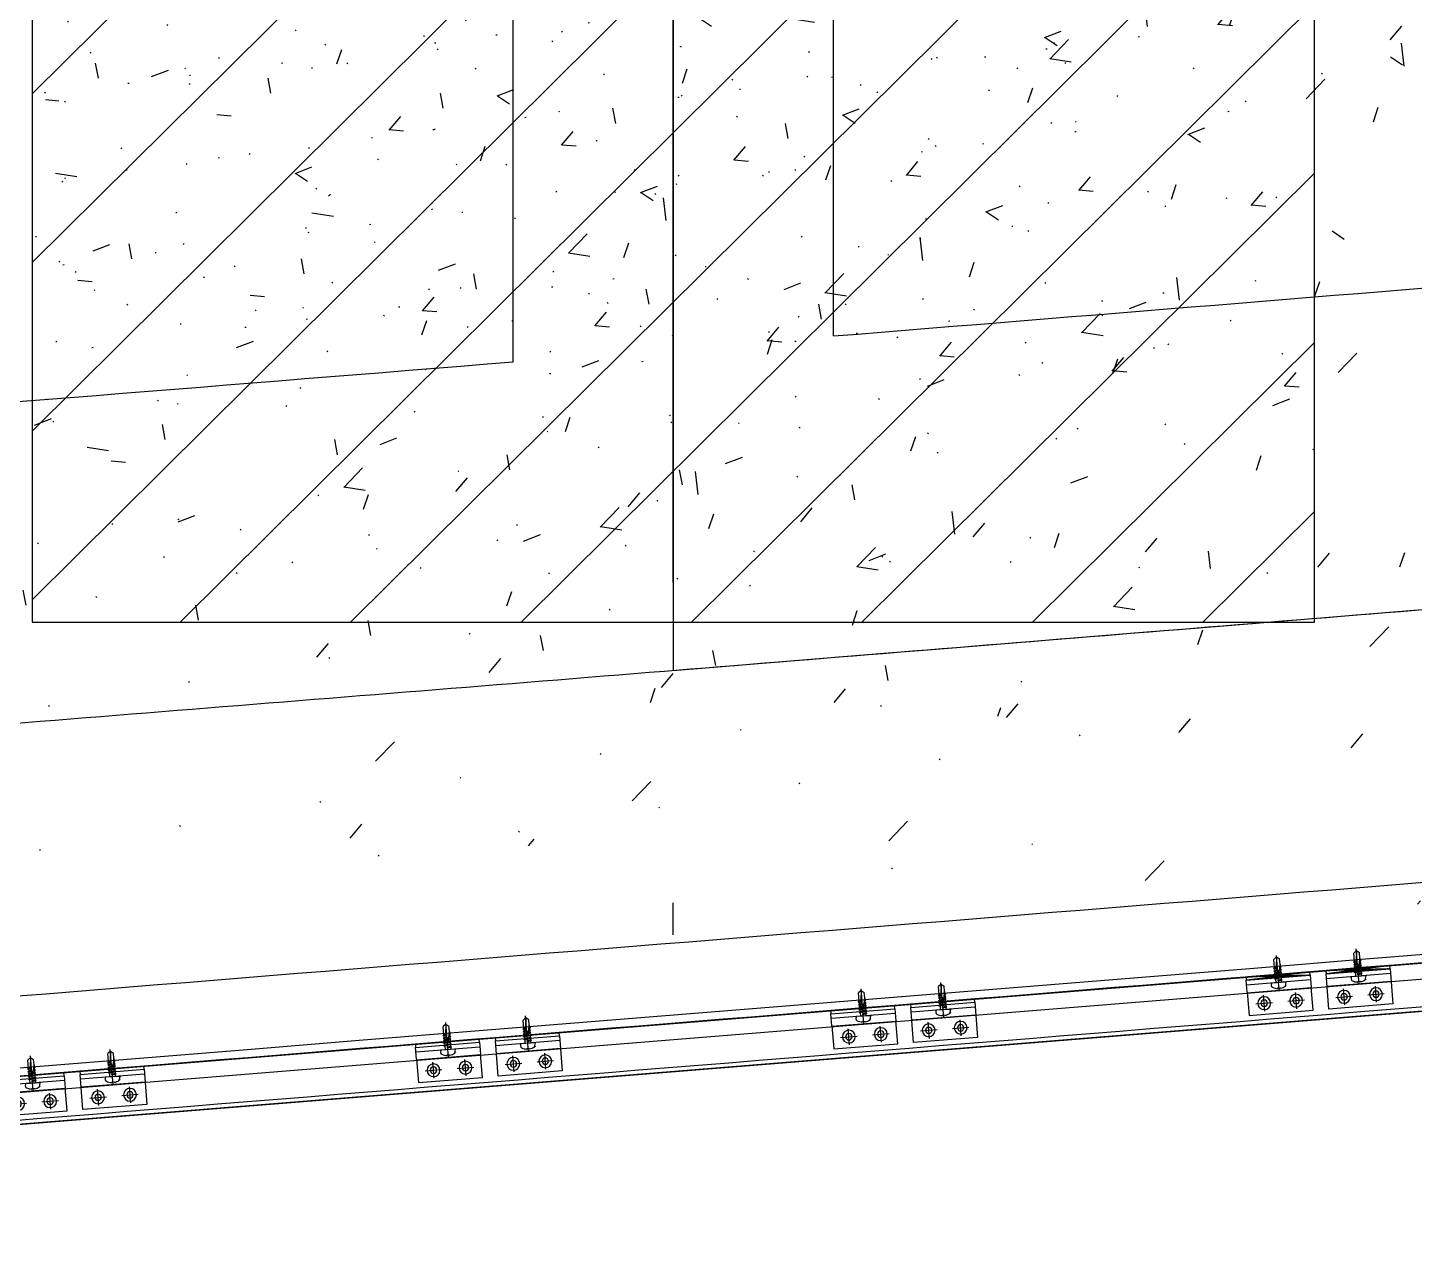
# Model space of a CAD drawing. Header units: inches. Extents: x 0 to 1813292486, y 0 to 3473589894.
# Drawn here: x 600642183 to 600643048, y 3473202013 to 3473202774 of the extents above; entities that cross this region are included whole.
import ezdxf

# ---------------------------------------------------------------- set-up
doc = ezdxf.new("R2010")
doc.units = ezdxf.units.IN
doc.header["$LTSCALE"] = 1000
doc.header["$MEASUREMENT"] = 0
for name, pattern in [('AX-MALL-GIRD-200$0$DOTE', [2.4200000000000004, 2, -0.2, 0.02, -0.2]), ('AX-MALL-WALL-P02-QT$0$CENTER', [2, 1.25, -0.25, 0.25, -0.25]), ('AX-MALL-WALL-P02-QT$0$DASHED', [0.75, 0.5, -0.25]), ('AX-MALL-WALL-P02-QT$0$HIDDEN', [0.375, 0.25, -0.125]), ('AX-MALL-WALL-P02-QT$0$HIDDENX2', [0.75, 0.5, -0.25])]:
    doc.linetypes.add(name, pattern=pattern)
for name, color, linetype in [('A-Anno-Note', 241, 'Continuous'), ('AX-MALL-DIM-P02$0$A-Detl-Thin', 131, 'Continuous'), ('AX-MALL-GIRD-200$0$A-Grid', 222, 'AX-MALL-GIRD-200$0$DOTE'), ('AX-MALL-P02-200$0$A-Anno-Note', 241, 'Continuous'), ('AX-MALL-WALL-P02$0$A-Anno-Note', 241, 'Continuous'), ('AX-MALL-WALL-P02-QT$0$A-Anno-Note', 241, 'Continuous'), ('AX-MALL-WALL-P02-QT$0$A-Detl-Fine', 152, 'Continuous'), ('AX-MALL-WALL-P02-QT$0$A-Detl-Patt', 8, 'Continuous'), ('AX-MALL-WALL-P02-QT$0$A-Detl-Thin', 131, 'Continuous'), ('AX-MALL-WALL-P02-QT$0$A-Wall', 2, 'Continuous'), ('AX-MALL-WALL-P02-QT$0$A-Wall-Patt', 13, 'Continuous'), ('AX-MALL-WALL-P02-QT$0$A-Wind', 4, 'Continuous'), ('AX-MALL-WALL-P02-QT$0$AP', 3, 'Continuous'), ('AX-MALL-WALL-P02-QT$0$C18', 4, 'AX-MALL-WALL-P02-QT$0$CENTER'), ('AX-MALL-WALL-P02-QT$0$DASH', 8, 'AX-MALL-WALL-P02-QT$0$DASHED'), ('AX-MALL-WALL-P02-QT$0$L18', 6, 'Continuous'), ('AX-MALL-WALL-P02-QT$0$PJ', 96, 'Continuous'), ('AX-MALL-WALL-P02-QT$0$STSF', 2, 'Continuous'), ('AX-MALL-WALL-P02-QT$0$tc', 4, 'Continuous'), ('AX-MALL-WALL-P02-QT$0$WZ', 2, 'Continuous'), ('AX-MALL-WALL-P02-QT$0$XX', 6, 'AX-MALL-WALL-P02-QT$0$HIDDEN'), ('AX-MALL-WALL-P02-QT$0$zx', 1, 'AX-MALL-WALL-P02-QT$0$CENTER'), ('AX-MALL-WALL-P02-QT$0$尺寸标注', 8, 'Continuous'), ('AX-MALL-WORD-P02$0$A-Spac-Iden', 231, 'Continuous'), ('AX-MALL-ZTKD-P02$0$A-Anno-Note', 241, 'Continuous'), ('SX-MALL-WALL-R-BZ$0$S-COLU', 30, 'Continuous'), ('SX-MALL-WALL-R-BZ$0$S-PATT-WALL', 83, 'Continuous')]:
    doc.layers.add(name, color=color, linetype=linetype)
pattern_1 = [(45, (0, 359.0227), (-353.55353201463, 353.55353201463), [])]

# ---------------------------------------------------------------- blocks, each defined once
blk = doc.blocks.new('AX-MALL-WORD-P02')
at = {"layer": 'AX-MALL-WORD-P02$0$A-Spac-Iden'}
blk.add_lwpolyline([(600438511.5793036, 3473040906.707072, 0.00195142182288029), (600442571.605883, 3473039774.065031), (600445744.5540994, 3473048291.375883), (600441808.7838886, 3473049757.56578)], format="xyb", close=True, dxfattribs=at)
blk = doc.blocks.new('AX-MALL-GIRD-200')
at = {"layer": 'AX-MALL-GIRD-200$0$A-Grid'}
blk.add_line((600435151.5243309, 3473031887.135766), (600473881.0632799, 3473135850.862847), dxfattribs=at)
blk = doc.blocks.new('AX-MALL-WALL-P02-QT$0$tj')
at = {"layer": 'AX-MALL-WALL-P02-QT$0$A-Detl-Patt'}
h = blk.add_hatch(dxfattribs=at)
h.set_pattern_fill('STEEL', color=256, scale=100.0000000000001, angle=50.43183869082386)
h.set_pattern_definition([(75.00000000004839, (-14278.19445574284, 156289.8254051208), (-153.3407249234246, 41.08752340989569), []), (75.00000000004839, (-14317.88195610046, 156358.5661673546), (-153.3407249234246, 41.08752340989569), [])])
edge = h.paths.add_edge_path()
edge.add_arc((274302.9537697641, 370915.3693751197), 354853.2281302969, 270.9601093956941, 275.9513128638887)
edge.add_line((311095.3180618286, 17974.67259407043), (323404.2928284407, 17664.898229599))
edge.add_arc((337498.5854798314, -5423.033113246463), 27049.98445535583, 84.4296474408203, 121.40245730350341, ccw=False)
edge.add_line((340124.270958662, 21499.21483898163), (352435.6233639717, 23411.5238032341))
edge.add_line((352435.6233639717, 23411.5238032341), (352460.3320846558, 23263.57286787033))
edge.add_arc((262948.9762239404, 558936.3422532297), 543099.989586636, 279.486523026639, 288.5053300047131)
edge.add_line((435325.042740941, 43917.80823612213), (435185.9318172932, 44187.60760259628))
edge.add_arc((262948.9762341097, 558936.342259489), 542799.9895904897, 279.51816553668203, 288.50044427399206, ccw=False)
edge.add_line((352706.5441896915, 23608.95860147476), (352681.7270303965, 23756.88773488998))
edge.add_line((352681.7270303965, 23756.88773488998), (340117.7681742907, 21803.84383869171))
edge.add_arc((337510.0970116529, -5455.006554111635), 27383.29552171703, 84.53552636432372, 121.2026843873002)
edge.add_line((323323.7129554749, 17967.02113437653), (311085.7617697716, 18275.00808191299))
edge.add_arc((274273.8104503512, 371474.5356685471), 355112.6948552598, 270.96411062040687, 275.9501261722048, ccw=False)
edge.add_line((280248.9759351015, 16412.11376953125), (280248.9759185314, 16111.96136569977))
blk = doc.blocks.new('SX-MALL-WALL-R-BZ')
at = {"layer": 'SX-MALL-WALL-R-BZ$0$S-PATT-WALL'}
h = blk.add_hatch(dxfattribs=at)
h.set_pattern_fill('钢筋混凝土', color=256, scale=15, pattern_type=2)
h.set_pattern_definition([(24.56816130816271, (600578611.2237192, 3473080110.365553), (-31.18316059493327, 68.21004687955141), []), (29.56816130816269, (600578611.2237192, 3473080110.365553), (97.53445421719282, -46.37920051396389), [11.25, -123.75]), (334.5681613081628, (600578611.2237192, 3473080110.365553), (19.88439777927527, 112.9961142827297), [9, -99]), (80.01956130816268, (600578619.3515904, 3473080106.50062), (117.4189029658641, 66.61682168402376), [9.5610285, -105.1713168]), (25.75236130816271, (600578621.6965042, 3473080138.478197), (141.3476152528434, -79.15081592627133), [16.875, -185.625]), (76.20376130816268, (600578633.4754679, 3473080131.882288), (182.3878362876093, 87.98253897351975), [14.3415432, -157.75695]), (330.7523613081627, (600578621.6965042, 3473080138.478197), (182.3877676281842, 87.98268140648725), [13.49999999999997, -148.4999999999995]), (0.5681613081627113, (600578633.1346302, 3473080126.213644), (62.82047319493842, -87.84980448085341), [11.24999999999997, -123.7499999999997]), (305.5681613081627, (600578633.1346302, 3473080126.213644), (72.17288941707483, 89.18848104565322), [8.999999999999966, -98.99999999999973]), (51.01956130816269, (600578638.3696649, 3473080118.892823), (134.9933625472827, 1.338571315216136), [9.561028499999967, -105.1713167999997]), (17.06816130816274, (600578611.2237192, 3473080110.365553), (19.14085715648196, 46.15589493569758), [0.75, -97.8, 0.75, -100.5, 0.75, -99.375]), (347.0681613081627, (600578611.2237192, 3473080110.365553), (57.63084700165395, 41.66442755963357), [0.7499999999999979, -57.29999999999986, 0.7499999999999979, -95.54999999999973, 0.7499999999999979, -37.87499999999986]), (307.0681613081626, (600578579.8781208, 3473080122.042708), (73.85474000760384, -31.12342332406966), [0.75, -37.5, 0.75, -117, 0.75, -155.25]), (297.0681613081627, (600578565.8217986, 3473080127.2791), (87.21641676177077, -16.46683783357052), [0.75, -48.75, 0.75, -77.69999999999999, 0.75, -110.25])])
h.paths.add_polyline_path([(600438896.9101292, 3473040795.243738), (600439176.1843946, 3473041544.914255), (600438426.513877, 3473041824.18852), (600438147.2396115, 3473041074.518003)])
at = {"layer": 'SX-MALL-WALL-R-BZ$0$S-COLU'}
blk.add_lwpolyline([(600438896.9101292, 3473040795.243738), (600439176.1843946, 3473041544.914255), (600438426.513877, 3473041824.18852), (600438147.2396115, 3473041074.518003)], close=True, dxfattribs=at)
blk = doc.blocks.new('SX-MALL-WALL-R-2F~3F')
blk.add_blockref('SX-MALL-WALL-R-BZ', (-1.192092895507812e-06, -9.5367431640625e-07))
blk = doc.blocks.new('SX-MALL-WALL-2F~3F')
blk.add_blockref('SX-MALL-WALL-R-2F~3F', (0, 0))
blk = doc.blocks.new('AX-MALL-WALL-P02-QT$0$jjzx2')
at = {"layer": 'AX-MALL-WALL-P02-QT$0$A-Detl-Fine'}
for points in [[(320122.9772375822, -135647.026219368), (320143.1262116432, -135896.2129645348), (321339.4733216763, -135799.6006598473), (321319.3498132229, -135550.4118876457)], [(320152.8796435595, -135644.6083426476), (320170.6109880209, -135863.8957366943), (321307.155847311, -135772.1128287315), (321289.447160244, -135552.8267083168)]]:
    blk.add_lwpolyline(points, dxfattribs=at)
blk = doc.blocks.new('*U198')
at = {"layer": 'AX-MALL-WALL-P02-QT$0$C18', "color": 1, "ltscale": 2}
blk.add_line((0, 5.142561988594025), (0, -17.03404386090006), dxfattribs=at)
at = {"layer": 'AX-MALL-WALL-P02-QT$0$L18', "color": 4}
for p, q in [((-1.790000000000873, -1.147816335795142), (-1.790000000000873, 0)), ((1.790000000000873, -2.247816335793686), (1.790000000000873, 0)), ((-2.399999999999636, -1.5), (-1.790000000000873, -1.147816335795142)), ((-2.399999999999636, -1.5), (0.2342809638412291, -1.225595732932561)), ((-2.399999999999636, -1.5), (-1.790000000000873, -1.852183664204858)), ((-2.399999999999636, -3.100000000000364), (2.399999999999636, -2.600000000000364)), ((-2.399999999999636, -3.100000000000364), (-1.790000000000873, -2.747816335793686)), ((-2.399999999999636, -3.100000000000364), (-1.790000000000873, -3.452183664205222)), ((-2.399999999999636, -4.700000000000728), (2.399999999999636, -4.200000000000728)), ((-2.399999999999636, -4.700000000000728), (-1.790000000000873, -4.34781633579405)), ((-2.399999999999636, -4.700000000000728), (-1.790000000000873, -5.052183664205586)), ((-2.399999999999636, -6.299999999999272), (2.399999999999636, -5.799999999999272)), ((-2.399999999999636, -6.299999999999272), (-1.790000000000873, -5.947816335794414)), ((-2.399999999999636, -6.299999999999272), (-1.790000000000873, -6.65218366420595)), ((-2.399999999999636, -7.899999999999636), (-1.790000000000873, -7.547816335794778)), ((-2.399999999999636, -7.899999999999636), (-1.273355612604064, -7.78264120964559)), ((-2.399999999999636, -7.899999999999636), (-1.790000000000873, -8.252183664206314)), ((-1.790000000000873, -1.147816335795142), (0.2342809638412291, -0.8650955307894037)), ((-1.790000000000873, -1.852183664204858), (0.2342809638412291, -1.56946285919912)), ((-1.790000000000873, -2.747816335793686), (-1.790000000000873, -1.852183664204858)), ((-1.790000000000873, -2.747816335793686), (1.790000000000873, -2.247816335793686)), ((-1.790000000000873, -3.452183664205222), (1.790000000000873, -2.952183664205222)), ((-1.790000000000873, -4.34781633579405), (-1.790000000000873, -3.452183664205222)), ((-1.790000000000873, -4.34781633579405), (1.790000000000873, -3.84781633579405)), ((-1.790000000000873, -5.052183664205586), (1.790000000000873, -4.552183664205586)), ((-1.790000000000873, -5.947816335794414), (-1.790000000000873, -5.052183664205586)), ((-1.790000000000873, -5.947816335794414), (1.790000000000873, -5.447816335794414)), ((-1.790000000000873, -6.65218366420595), (1.790000000000873, -6.15218366420595)), ((-1.790000000000873, -7.547816335794778), (-1.790000000000873, -6.65218366420595)), ((-1.790000000000873, -7.547816335794778), (-0.9175382126813929, -7.425964130861757)), ((-1.790000000000873, -8.252183664206314), (-1.334698446698894, -8.188594061788535)), ((-1.790000000000873, -9.147816335795142), (-1.790000000000873, -8.252183664206314)), ((0.2342809638412291, -0.8650955307894037), (0.2342809638412291, -1.56946285919912)), ((0.4333070988686814, -7.237298584555901), (1.790000000000873, -7.047816335794778)), ((0.7141825614198751, -7.575605983185596), (2.399999999999636, -7.399999999999636)), ((0.7141825614198751, -7.90243749641013), (1.790000000000873, -7.752183664206314)), ((0.7141825614198751, -8.798070167998958), (1.790000000000873, -8.647816335795142)), ((2.399999999999636, -2.600000000000364), (1.790000000000873, -2.247816335793686)), ((2.399999999999636, -2.600000000000364), (1.790000000000873, -2.952183664205222)), ((1.790000000000873, -3.84781633579405), (1.790000000000873, -2.952183664205222)), ((2.399999999999636, -4.200000000000728), (1.790000000000873, -3.84781633579405)), ((2.399999999999636, -4.200000000000728), (1.790000000000873, -4.552183664205586)), ((1.790000000000873, -5.447816335794414), (1.790000000000873, -4.552183664205586)), ((2.399999999999636, -5.799999999999272), (1.790000000000873, -5.447816335794414)), ((2.399999999999636, -5.799999999999272), (1.790000000000873, -6.15218366420595)), ((1.790000000000873, -7.047816335794778), (1.790000000000873, -6.15218366420595)), ((2.399999999999636, -7.399999999999636), (1.790000000000873, -7.047816335794778)), ((2.399999999999636, -7.399999999999636), (1.790000000000873, -7.752183664206314)), ((1.790000000000873, -8.647816335795142), (1.790000000000873, -7.752183664206314)), ((2.399999999999636, -9), (1.790000000000873, -8.647816335795142)), ((-2.399999999999636, -9.5), (-1.790000000000873, -9.147816335795142)), ((-2.399999999999636, -9.5), (-1.518995326587174, -9.408228679852982)), ((-2.399999999999636, -9.5), (-1.790000000000873, -9.852183664204858)), ((-1.790000000000873, -9.147816335795142), (-1.472953762578982, -9.103536135036848)), ((-1.790000000000873, -9.852183664204858), (-1.581684194792615, -9.823089278002954)), ((-1.790000000000873, -11.20167565273914), (-1.790000000000873, -9.852183664204858)), ((-1.790000000000873, -11.20167565273914), (-1.790000000000873, -14.60000000000036)), ((0, -16), (-1.790000000000873, -14.60000000000036)), ((0, -16), (1.790000000000873, -14.60000000000036)), ((0.7141825614198751, -9.17560598318596), (2.399999999999636, -9)), ((0.7141825614198751, -9.502437496410494), (1.790000000000873, -9.352183664204858)), ((2.399999999999636, -9), (1.790000000000873, -9.352183664204858)), ((1.790000000000873, -9.352183664204858), (1.790000000000873, -14.60000000000036))]:
    blk.add_line(p, q, dxfattribs=at)
blk.add_lwpolyline([(4.549999999999272, 0, 0.414213562373095), (4.75, 0.2000000000007276), (4.75, 1.39147638815848, 0.2654033233867933), (4.06568705400241, 2.589861303315047, 0.108659312189883), (0.7999999999992724, 3.659899496853541), (0.7999999999992724, 3.315608971053734), (-0.7999999999992724, 3.315608971053734), (-0.7999999999992724, 3.659899496853541, 0.1086593121898847), (-4.06568705400241, 2.589861303315047, 0.2654033233867933), (-4.75, 1.39147638815848), (-4.75, 0.2000000000007276, 0.414213562373095), (-4.549999999999272, 0)], format="xyb", close=True, dxfattribs=at)
blk.add_lwpolyline([(0, -16), (0.7141825614198751, -10.25704931750261), (0.7141825614198751, -7.536688384094305, 0.4176573264866609), (0.4106596181591158, -7.236709070022698, 0.08336651052848376), (-1.234698998669046, -7.526820576113096), (-1.790000000000873, -11.20167565273914)], format="xyb", dxfattribs=at)
blk = doc.blocks.new('AX-MALL-WALL-P02-QT$0$盘头自钻自攻钉ST4-8')
at = {"layer": 'AX-MALL-WALL-P02-QT$0$尺寸标注'}
blk.add_blockref('*U198', (0, 0), dxfattribs=at)
blk = doc.blocks.new('AX-MALL-WALL-P02-QT$0$A$C61293B14')
at = {"layer": 'AX-MALL-WALL-P02-QT$0$tc'}
for radius in [4, 2]:
    blk.add_circle((0, 0), radius, dxfattribs=at)
at = {"layer": 'AX-MALL-WALL-P02-QT$0$zx'}
for p, q in [((-5.199824257346336, 0), (5.199824257317232, 0)), ((0, 5.036975615854317), (0, -5.036975615847041))]:
    blk.add_line(p, q, dxfattribs=at)
blk = doc.blocks.new('AX-MALL-WALL-P02-QT$0$A$C41DD6A87')
at = {"layer": 'AX-MALL-WALL-P02-QT$0$tc'}
h = blk.add_hatch(dxfattribs=at)
h.set_pattern_fill('ANSI31', color=256, scale=0.5, angle=-90.00000000000001, style=0)
h.set_pattern_definition([(225.0000000000001, (28362.68611018802, -179426.704915055), (-1.122532015133644, 1.122532015133644), [])])
h.paths.add_polyline_path([(40, 20), (0, 20), (0, 22), (40, 22)])
at = {"layer": 'AX-MALL-WALL-P02-QT$0$PJ'}
for points in [[(40, 20), (0, 20), (0, 22), (40, 22)], [(40, 20), (0, 20), (0, -2.00031700823456), (40, -2.00031700823456)]]:
    blk.add_lwpolyline(points, close=True, dxfattribs=at)
at = {"layer": 'AX-MALL-WALL-P02-QT$0$XX'}
for p, q in [((0, 17), (40, 17)), ((0, 11.99968299176544), (40, 11.99968299176544))]:
    blk.add_line(p, q, dxfattribs=at)
at = {"layer": 'AX-MALL-WALL-P02-QT$0$tc', "rotation": 180}
for p in [(10.00773325189948, 4.856510433368385), (30.00773325189948, 4.856510433368385)]:
    blk.add_blockref('AX-MALL-WALL-P02-QT$0$A$C61293B14', p, dxfattribs=at)
at = {"layer": 'AX-MALL-WALL-P02-QT$0$WZ', "extrusion": (1.112429078900672e-34, 1.017801628166565e-23, -1), "zscale": -1, "rotation": 180}
blk.add_blockref('AX-MALL-WALL-P02-QT$0$盘头自钻自攻钉ST4-8', (-20, 17), dxfattribs=at)
blk = doc.blocks.new('AX-MALL-WALL-P02-QT$0$A$C715D18B8')
at = {"layer": 'AX-MALL-WALL-P02-QT$0$tc'}
h = blk.add_hatch(dxfattribs=at)
h.set_pattern_fill('ANSI31', color=256, scale=0.5, angle=-180, style=0)
h.set_pattern_definition([(225, (28362.68611018802, -179426.704915055), (-1.122532015133644, 1.122532015133644), [])])
h.paths.add_polyline_path([(40, 20), (0, 20), (0, 22), (40, 22)])
at = {"layer": 'AX-MALL-WALL-P02-QT$0$PJ'}
blk.add_line((0, 17), (40, 17), dxfattribs=at)
blk.add_lwpolyline([(40, 20), (0, 20), (0, 22), (40, 22)], close=True, dxfattribs=at)
blk.add_lwpolyline([(40, 12.49968299269676), (40, 20), (0, 20), (0, 12.49968299269676)], dxfattribs=at)
at = {"layer": 'AX-MALL-WALL-P02-QT$0$XX'}
blk.add_line((0, 11.99968299269676), (40, 11.99968299269676), dxfattribs=at)
blk.add_lwpolyline([(40, 12.49968299269676), (40, -2.000317007303238), (0, -2.000317007303238), (0, 12.49968299269676)], dxfattribs=at)
at = {"layer": 'AX-MALL-WALL-P02-QT$0$tc', "rotation": 180}
for p in [(10.00773325189948, 4.856510434299707), (30.00773325189948, 4.856510434299707)]:
    blk.add_blockref('AX-MALL-WALL-P02-QT$0$A$C61293B14', p, dxfattribs=at)
at = {"layer": 'AX-MALL-WALL-P02-QT$0$WZ', "extrusion": (1.112470375349305e-34, 1.017801628166565e-23, -1), "zscale": -1, "rotation": 180}
blk.add_blockref('AX-MALL-WALL-P02-QT$0$盘头自钻自攻钉ST4-8', (-20, 17), dxfattribs=at)
blk = doc.blocks.new('AX-MALL-WALL-P02-QT$0$A$C4D6066B9')
at = {"rotation": 180}
for name, p in [('AX-MALL-WALL-P02-QT$0$A$C715D18B8', (0, 22)), ('AX-MALL-WALL-P02-QT$0$A$C41DD6A87', (50, 22))]:
    blk.add_blockref(name, p, dxfattribs=at)
blk = doc.blocks.new('AX-MALL-WALL-P02-QT$0$1300C')
at = {"layer": 'AX-MALL-WALL-P02-QT$0$AP'}
blk.add_line((-33.0838707126677, -219.5850549619645), (1157.302145468071, -567.5604730285704), dxfattribs=at)
blk.add_lwpolyline([(1118.464279595762, -629.2074221316725), (1132.498736849055, -581.1485091242939), (-19.47386286780238, -244.2615250442177), (-33.55731932446361, -292.3227452579886)], dxfattribs=at)
blk.add_arc((-2315977.889819736, -7923840.433690093), 8255124.442743698, 73.69873543098333, 73.70710042087663, dxfattribs=at)
at = {"layer": 'AX-MALL-WALL-P02-QT$0$DASH', "color": 8, "linetype": 'AX-MALL-WALL-P02-QT$0$HIDDENX2', "ltscale": 20}
blk.add_lwpolyline([(1104.008876688778, -536.3292375262827, 2.515421783863442e-05), (28.78165457211435, -222.0132663641125, 8.805785796117746e-05)], format="xyb", dxfattribs=at)
at = {"layer": 'AX-MALL-WALL-P02-QT$0$STSF'}
for points in [[(41.43505173176527, -178.8288762066513, -2.515410358646587e-05), (1116.670332636684, -493.1472094729543)], [(1102.602048244327, -541.1272406466305, 2.515423053481601e-05), (27.37572155147791, -226.8115319479257, 8.805808583073339e-05)]]:
    blk.add_lwpolyline(points, format="xyb", dxfattribs=at)
at = {"layer": 'AX-MALL-WALL-P02-QT$0$tc', "xscale": -1, "rotation": 163.6785518761817}
for p in [(185.6602432113141, -273.0653087068349), (435.208555733785, -346.0424284245819), (684.7568682618439, -419.0195481441915), (934.3051807899028, -491.9966678638011)]:
    blk.add_blockref('AX-MALL-WALL-P02-QT$0$A$C4D6066B9', p, dxfattribs=at)
blk = doc.blocks.new('AX-MALL-WALL-P02-QT$0$mqst2')
at = {"color": 6, "rotation": 20.91742101604873}
blk.add_blockref('AX-MALL-WALL-P02-QT$0$1300C', (428344.7358837128, -44963.42081403732), dxfattribs=at)
blk = doc.blocks.new('AX-MALL-WALL-P02-QT')
at = {"layer": 'AX-MALL-WALL-P02-QT$0$A-Wall-Patt'}
h = blk.add_hatch(dxfattribs=at)
h.set_pattern_fill('普通砖', color=256, scale=200, style=0)
h.set_pattern_definition(pattern_1)
h.paths.add_polyline_path([(600438547.9274296, 3473041000.352632), (600438678.1622235, 3473041067.41756), (600441867.5834148, 3473049628.94768), (600441840.0201548, 3473049745.92935), (600441715.0750687, 3473049792.475061), (600438485.0976901, 3473041122.077846)])
h = blk.add_hatch(dxfattribs=at)
h.set_pattern_fill('普通砖', color=256, scale=200, style=0)
h.set_pattern_definition(pattern_1)
h.paths.add_polyline_path([(600437928.4700581, 3473041072.188565, 0.0002824340374970027), (600438515.3520551, 3473040905.6387), (600438547.9274296, 3473041000.352632), (600438485.0976901, 3473041122.077846, -0.000241640397171457), (600437983.1801574, 3473041264.560093)])
h = blk.add_hatch(dxfattribs=at)
h.set_pattern_fill('普通砖', color=256, scale=200, style=0)
h.set_pattern_definition(pattern_1)
h.paths.add_polyline_path([(600438547.9274296, 3473041000.352632), (600438513.0977496, 3473040906.276421, 0.0001743043504476134), (600439083.2322773, 3473040745.099935), (600439137.5726846, 3473040937.57622, -0.0001404836174148392), (600438678.1622235, 3473041067.41756)])
at = {"layer": 'AX-MALL-WALL-P02-QT$0$A-Wall'}
for p, q in [((600438485.0976901, 3473041122.077846), (600441715.0750687, 3473049792.475061)), ((600438678.1622235, 3473041067.41756), (600441867.5834148, 3473049628.94768))]:
    blk.add_line(p, q, dxfattribs=at)
for centre, radius, start, end in [((600585645.5829308, 3473560474.769061), 539799.431538092, 254.1243481397587, 254.179728038352), ((600585645.5829335, 3473560474.768963), 539999.43144458, 254.1243481366341, 254.1890772482706), ((600669969.2171954, 3473858554.145571), 849576.4253933978, 254.2022304848165, 254.2344269580791), ((600669969.2175828, 3473858554.145467), 849776.425399503, 254.194479316918, 254.2344269310391)]:
    blk.add_arc(centre, radius, start, end, dxfattribs=at)
at = {"layer": 'AX-MALL-WALL-P02-QT$0$A-Anno-Note'}
for name, p, rotation in [('AX-MALL-WALL-P02-QT$0$mqst2', (600052179.2710491, 3473232742.396311), 339.5681613092181), ('AX-MALL-WALL-P02-QT$0$jjzx2', (600185298.4270658, 3473279938.045597), 339.5681613092246)]:
    blk.add_blockref(name, p, dxfattribs=dict(at, rotation=rotation))
at = {"layer": 'AX-MALL-WALL-P02-QT$0$A-Detl-Thin'}
blk.add_blockref('SX-MALL-WALL-2F~3F', (0, 0), dxfattribs=at)
at = {"layer": 'AX-MALL-WALL-P02-QT$0$A-Detl-Thin', "rotation": 339.5681613091762}
blk.add_blockref('AX-MALL-WALL-P02-QT$0$tj', (600144118.6961328, 3473128496.287411), dxfattribs=at)
at = {"layer": 'AX-MALL-WALL-P02-QT$0$A-Wind'}
blk.add_blockref('AX-MALL-GIRD-200', (0, 0), dxfattribs=at)
blk = doc.blocks.new('AX-MALL-WALL-P02')
at = {"layer": 'AX-MALL-WALL-P02$0$A-Anno-Note'}
blk.add_blockref('AX-MALL-WORD-P02', (0, 0), dxfattribs=at)
blk.add_blockref('AX-MALL-WALL-P02-QT', (0, 0), dxfattribs=at)
blk = doc.blocks.new('AX-MALL-ZTKD-P02')
at = {"layer": 'AX-MALL-ZTKD-P02$0$A-Anno-Note'}
blk.add_blockref('AX-MALL-GIRD-200', (0, 0), dxfattribs=at)
blk = doc.blocks.new('AX-MALL-DIM-P02')
at = {"layer": 'AX-MALL-DIM-P02$0$A-Detl-Thin'}
blk.add_blockref('AX-MALL-ZTKD-P02', (-2.384185791015625e-06, 9.5367431640625e-07), dxfattribs=at)
blk = doc.blocks.new('AX-MALL-P02-200')
at = {"layer": 'AX-MALL-P02-200$0$A-Anno-Note'}
blk.add_blockref('AX-MALL-WALL-P02', (0, 0), dxfattribs=at)
blk.add_blockref('AX-MALL-DIM-P02', (0, 0), dxfattribs=at)

msp = doc.modelspace()

# ---------------------------------------------------------------- block references
at = {"layer": 'A-Anno-Note', "rotation": 20.43183869077545}
msp.add_blockref('AX-MALL-P02-200', (1250392458.527329, 9048125.682563305), dxfattribs=at)

doc.saveas('drawing.dxf')
